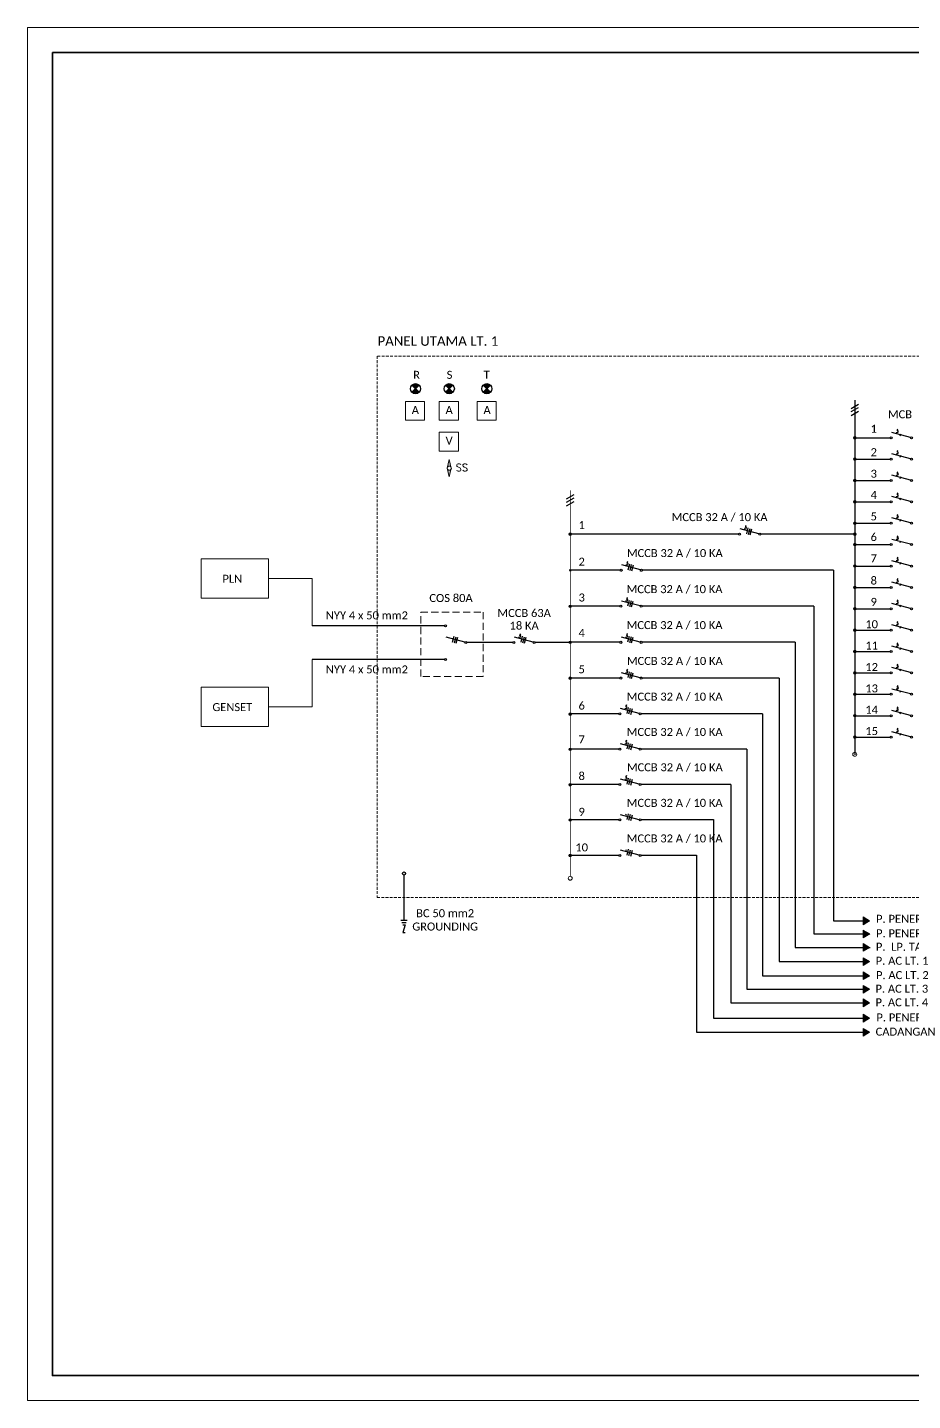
# Model space of a CAD drawing. Header units: millimetres. Extents: x -17012 to 53751, y -5570 to 5430.
# Drawn here: x -17012 to -9921, y -5570 to 5430 of the extents above; entities that cross this region are included whole.
import ezdxf
from ezdxf.enums import TextEntityAlignment as Align

# ---------------------------------------------------------------- set-up
doc = ezdxf.new("R2010")
doc.units = ezdxf.units.MM
doc.linetypes.add('DASHED2', pattern=[0.375, 0.25, -0.125])
for name, color, linetype, lineweight in [('1', 1, 'Continuous', 50), ('dinding', 5, 'Continuous', 15), ('GRS KOP', 1, 'Continuous', 35), ('HACH', 252, 'Continuous', 0), ('kop', 7, 'Continuous', 20), ('lan', 7, 'Continuous', 15), ('Notasi', 2, 'Continuous', 20)]:
    doc.layers.add(name, color=color, linetype=linetype, lineweight=lineweight)
for name, color, linetype in [('A6', 8, 'Continuous'), ('D2', 1, 'Continuous'), ('ikatan angin', 3, 'Continuous'), ('wrn tpk2', 1, 'Continuous')]:
    doc.layers.add(name, color=color, linetype=linetype)
doc.styles.add('BARU', font='complex.shx')
doc.styles.add('simplek', font='simplex.shx')
doc.styles.add('ST DIMENSI', font='calibri.ttf')
doc.styles.get("Standard").update_dxf_attribs({"font": 'arial.ttf'})

# ---------------------------------------------------------------- blocks, each defined once
blk = doc.blocks.new('kop')
at = {"layer": 'GRS KOP'}
blk.add_lwpolyline([(1, 54), (83, 54), (83, 1), (1, 1)], close=True, dxfattribs=at)
at = {"layer": 'kop', "color": 7}
for p, q in [((84, 55), (0, 55)), ((0, 55), (0, 0)), ((0, 0), (84, 0))]:
    blk.add_line(p, q, dxfattribs=at)
at = {"layer": 'kop', "style": 'BARU', "flags": 4}
for p, height in [((73.8, 5.4), 0.35), ((73.8, 4.9), 0.35), ((80.303, 5.382), 0.25), ((80.303, 4.882), 0.25), ((73.8, 4.4), 0.35), ((80.303, 4.382), 0.25)]:
    blk.add_attdef('-', p, '', height=height, dxfattribs=at)
at = {"layer": 'kop', "flags": 4}
for tag, p in [('AR-00', (78.057, 2.648)), ('00', (81.238, 2.647))]:
    blk.add_attdef(tag, text='', height=0.35, dxfattribs=at).set_placement(p, align=Align.MIDDLE)

msp = doc.modelspace()

# ---------------------------------------------------------------- hatches: boundary and pattern name
at = {"layer": '1', "lineweight": 5}
h = msp.add_hatch(color=1, dxfattribs=at)
h.paths.add_polyline_path([(-13648, 1907, -0.612002), (-13618, 1907), (-13633, 1968)])
h.paths.add_polyline_path([(-13648, 1891), (-13633, 1830), (-13618, 1891, -0.612002)])
at = {"layer": 'dinding'}
for points in [[(-10374, 2142, 1), (-10394, 2142, 1)], [(-10374, 1972, 1), (-10394, 1972, 1)], [(-10374, 1800, 1), (-10394, 1800, 1)], [(-10374, 1630, 1), (-10394, 1630, 1)], [(-10374, 1458, 1), (-10394, 1458, 1)], [(-12654, 1370, 1), (-12674, 1370, 1)], [(-10374, 1370, 1), (-10394, 1370, 1)], [(-10374, 1287, 1), (-10394, 1287, 1)], [(-10374, 1115, 1), (-10394, 1115, 1)], [(-12653, 1081, 1), (-12674, 1081, 1)], [(-10374, 944, 1), (-10394, 944, 1)], [(-12654, 792, 1), (-12674, 792, 1)], [(-10374, 773, 1), (-10394, 773, 1)], [(-10374, 601, 1), (-10394, 601, 1)], [(-12654, 504, 1), (-12674, 504, 1)], [(-10374, 430, 1), (-10394, 430, 1)], [(-12654, 216, 1), (-12674, 216, 1)], [(-10374, 259, 1), (-10394, 259, 1)], [(-10374, 88, 1), (-10394, 88, 1)], [(-12654, -72, 1), (-12674, -72, 1)], [(-10374, -84, 1), (-10394, -84, 1)], [(-10374, -255, 1), (-10394, -255, 1)], [(-12654, -353, 1), (-12674, -353, 1)], [(-12654, -637, 1), (-12674, -637, 1)], [(-12654, -919, 1), (-12674, -919, 1)], [(-12654, -1204, 1), (-12674, -1204, 1)], [(-10318, -1696), (-10318, -1758), (-10265, -1727)], [(-10317, -1801), (-10317, -1863), (-10264, -1832)], [(-10318, -1909), (-10318, -1971), (-10265, -1940)], [(-10318, -2023), (-10318, -2084), (-10265, -2053)], [(-10318, -2136), (-10318, -2197), (-10265, -2167)], [(-10318, -2245), (-10318, -2306), (-10265, -2275)], [(-10318, -2353), (-10318, -2415), (-10265, -2384)], [(-10318, -2476), (-10318, -2538), (-10265, -2507)], [(-10318, -2590), (-10318, -2651), (-10265, -2620)]]:
    msp.add_hatch(color=1, dxfattribs=at).paths.add_polyline_path(points)
at = {"layer": 'kop'}
h = msp.add_hatch(color=256, dxfattribs=at)
h.paths.add_polyline_path([(-13874, 2565, 0.414214), (-13932, 2565), (-13903, 2536)])
h.paths.add_polyline_path([(-13903, 2536), (-13932, 2508, 0.414214), (-13874, 2508)])
h = msp.add_hatch(color=256, dxfattribs=at)
h.paths.add_polyline_path([(-13605, 2565, 0.414214), (-13662, 2565), (-13633, 2536)])
h.paths.add_polyline_path([(-13633, 2536), (-13662, 2508, 0.414214), (-13605, 2508)])
h = msp.add_hatch(color=256, dxfattribs=at)
h.paths.add_polyline_path([(-13303, 2565, 0.414214), (-13361, 2565), (-13332, 2536)])
h.paths.add_polyline_path([(-13332, 2536), (-13361, 2508, 0.414214), (-13303, 2508)])

# ---------------------------------------------------------------- linework, layer by layer
at = {"layer": '1', "color": 1, "lineweight": 5}
for p, q in [((-13650, 1899), (-13633, 1968)), ((-13650, 1899), (-13633, 1830)), ((-13633, 1968), (-13617, 1899)), ((-13633, 1830), (-13617, 1899))]:
    msp.add_line(p, q, dxfattribs=at)
msp.add_circle((-13633, 1899), 16.7, dxfattribs=at)
at = {"layer": 'A6'}
for p, q in [((-13932, 2565), (-13874, 2508)), ((-13932, 2508), (-13874, 2565)), ((-13662, 2565), (-13605, 2508)), ((-13662, 2508), (-13605, 2565)), ((-13361, 2565), (-13303, 2508)), ((-13361, 2508), (-13303, 2565)), ((-10384, 2445), (-10384, -397)), ((-10413, 2378), (-10353, 2412)), ((-10413, 2352), (-10353, 2386)), ((-10413, 2321), (-10353, 2355)), ((-10039, 2212), (-10044, 2205)), ((-10044, 2205), (-10041, 2205)), ((-10043, 2197), (-10041, 2205)), ((-10041, 2205), (-10039, 2212)), ((-10384, 2142), (-10100, 2142)), ((-9937, 2144), (-10086, 2184)), ((-10051, 2174), (-10048, 2187)), ((-10048, 2187), (-10038, 2184)), ((-10035, 2195), (-10043, 2197)), ((-10038, 2184), (-10035, 2195)), ((-10021, 2158), (-10016, 2173)), ((-9937, 1974), (-10086, 2014)), ((-10051, 2004), (-10048, 2017)), ((-10048, 2017), (-10038, 2014)), ((-10039, 2042), (-10044, 2035)), ((-10044, 2035), (-10041, 2035)), ((-10043, 2027), (-10041, 2035)), ((-10035, 2025), (-10043, 2027)), ((-10041, 2035), (-10039, 2042)), ((-10038, 2014), (-10035, 2025)), ((-10021, 1988), (-10016, 2003)), ((-10384, 1972), (-10100, 1972)), ((-10039, 1871), (-10044, 1864)), ((-10041, 1863), (-10039, 1871)), ((-10384, 1800), (-10100, 1800)), ((-9937, 1802), (-10086, 1842)), ((-10051, 1833), (-10048, 1846)), ((-10048, 1846), (-10038, 1843)), ((-10044, 1864), (-10041, 1863)), ((-10043, 1855), (-10041, 1863)), ((-10035, 1853), (-10043, 1855)), ((-10038, 1843), (-10035, 1853)), ((-10021, 1816), (-10016, 1832)), ((-12693, 1654), (-12633, 1688)), ((-12693, 1628), (-12633, 1662)), ((-9937, 1632), (-10086, 1672)), ((-10051, 1663), (-10048, 1676)), ((-10048, 1676), (-10038, 1673)), ((-10039, 1701), (-10044, 1694)), ((-10044, 1694), (-10041, 1693)), ((-10043, 1685), (-10041, 1693)), ((-10035, 1683), (-10043, 1685)), ((-10041, 1693), (-10039, 1701)), ((-10038, 1673), (-10035, 1683)), ((-10021, 1646), (-10016, 1662)), ((-12693, 1597), (-12633, 1631)), ((-10384, 1630), (-10100, 1630)), ((-10384, 1458), (-10100, 1458)), ((-9937, 1460), (-10086, 1500)), ((-10051, 1490), (-10048, 1503)), ((-10048, 1503), (-10038, 1500)), ((-10039, 1529), (-10044, 1522)), ((-10044, 1522), (-10041, 1521)), ((-10043, 1513), (-10041, 1521)), ((-10035, 1511), (-10043, 1513)), ((-10041, 1521), (-10039, 1529)), ((-10038, 1500), (-10035, 1511)), ((-10021, 1474), (-10016, 1490)), ((-11316, 1370), (-12671, 1370)), ((-10384, 1370), (-11137, 1370)), ((-9937, 1289), (-10086, 1329)), ((-10051, 1319), (-10048, 1332)), ((-10048, 1332), (-10038, 1329)), ((-10039, 1357), (-10044, 1350)), ((-10044, 1350), (-10041, 1350)), ((-10043, 1342), (-10041, 1350)), ((-10035, 1340), (-10043, 1342)), ((-10041, 1350), (-10039, 1357)), ((-10038, 1329), (-10035, 1340)), ((-10384, 1287), (-10100, 1287)), ((-10021, 1303), (-10016, 1318)), ((-12102, 1084), (-12251, 1124)), ((-12216, 1114), (-12212, 1127)), ((-12212, 1127), (-12203, 1124)), ((-12203, 1152), (-12208, 1145)), ((-12208, 1145), (-12205, 1145)), ((-12208, 1137), (-12205, 1145)), ((-12200, 1135), (-12208, 1137)), ((-12205, 1145), (-12203, 1152)), ((-12203, 1124), (-12200, 1135)), ((-12199, 1084), (-12187, 1132)), ((-12184, 1080), (-12172, 1128)), ((-12170, 1077), (-12157, 1124)), ((-10384, 1115), (-10100, 1115)), ((-9937, 1117), (-10086, 1157)), ((-10051, 1148), (-10048, 1161)), ((-10048, 1161), (-10038, 1158)), ((-10039, 1186), (-10044, 1179)), ((-10044, 1179), (-10041, 1178)), ((-10043, 1170), (-10041, 1178)), ((-10035, 1168), (-10043, 1170)), ((-10041, 1178), (-10039, 1186)), ((-10038, 1158), (-10035, 1168)), ((-10021, 1131), (-10016, 1147)), ((-12265, 1081), (-12672, 1081)), ((-10554, 1081), (-12086, 1081)), ((-10554, 1081), (-10554, -1727)), ((-10039, 1015), (-10044, 1008)), ((-10044, 1008), (-10041, 1007)), ((-10043, 999), (-10041, 1007)), ((-10035, 997), (-10043, 999)), ((-10041, 1007), (-10039, 1015)), ((-10038, 987), (-10035, 997)), ((-10384, 944), (-10100, 944)), ((-9937, 946), (-10086, 986)), ((-10051, 977), (-10048, 989)), ((-10048, 989), (-10038, 987)), ((-10021, 960), (-10016, 976)), ((-12267, 793), (-12674, 793)), ((-12104, 795), (-12253, 835)), ((-12218, 825), (-12215, 838)), ((-12215, 838), (-12205, 835)), ((-12206, 864), (-12211, 857)), ((-12211, 857), (-12208, 856)), ((-12210, 848), (-12208, 856)), ((-12202, 846), (-12210, 848)), ((-12208, 856), (-12206, 864)), ((-12205, 835), (-12202, 846)), ((-12202, 796), (-12189, 843)), ((-12187, 792), (-12174, 839)), ((-12172, 788), (-12159, 835)), ((-10712, 793), (-12088, 793)), ((-10712, 793), (-10712, -1832)), ((-10384, 773), (-10100, 773)), ((-9937, 775), (-10086, 815)), ((-10051, 805), (-10048, 818)), ((-10048, 818), (-10038, 815)), ((-10039, 844), (-10044, 837)), ((-10044, 837), (-10041, 836)), ((-10043, 828), (-10041, 836)), ((-10035, 826), (-10043, 828)), ((-10041, 836), (-10039, 844)), ((-10038, 815), (-10035, 826)), ((-10021, 789), (-10016, 804)), ((-10039, 672), (-10044, 665)), ((-10044, 665), (-10041, 665)), ((-10043, 657), (-10041, 665)), ((-10041, 665), (-10039, 672)), ((-13672, 637), (-14732, 637)), ((-13606, 505), (-13594, 552)), ((-13063, 573), (-13068, 565)), ((-13068, 565), (-13065, 565)), ((-13067, 557), (-13065, 565)), ((-13059, 555), (-13067, 557)), ((-13065, 565), (-13063, 573)), ((-13062, 544), (-13059, 555)), ((-13058, 505), (-13046, 552)), ((-12206, 575), (-12211, 568)), ((-12211, 568), (-12208, 567)), ((-12210, 559), (-12208, 567)), ((-12202, 557), (-12210, 559)), ((-12208, 567), (-12206, 575)), ((-12205, 547), (-12202, 557)), ((-12202, 507), (-12189, 554)), ((-12187, 503), (-12174, 550)), ((-10384, 601), (-10100, 601)), ((-9937, 604), (-10086, 644)), ((-10051, 634), (-10048, 647)), ((-10048, 647), (-10038, 644)), ((-10035, 655), (-10043, 657)), ((-10038, 644), (-10035, 655)), ((-10021, 617), (-10016, 633)), ((-13509, 504), (-13658, 544)), ((-13591, 501), (-13579, 548)), ((-13577, 497), (-13564, 544)), ((-13124, 502), (-13493, 502)), ((-12961, 504), (-13110, 544)), ((-13075, 534), (-13072, 547)), ((-13072, 547), (-13062, 544)), ((-13044, 501), (-13031, 548)), ((-13029, 497), (-13016, 544)), ((-12670, 502), (-12945, 502)), ((-12267, 504), (-12674, 504)), ((-12104, 506), (-12253, 546)), ((-12218, 537), (-12215, 549)), ((-12215, 549), (-12205, 547)), ((-12172, 499), (-12159, 546)), ((-10861, 504), (-12088, 504)), ((-10861, 504), (-10861, -1940)), ((-9937, 432), (-10086, 472)), ((-10051, 463), (-10048, 475)), ((-10048, 475), (-10038, 473)), ((-10039, 501), (-10044, 494)), ((-10044, 494), (-10041, 493)), ((-10043, 485), (-10041, 493)), ((-10035, 483), (-10043, 485)), ((-10041, 493), (-10039, 501)), ((-10038, 473), (-10035, 483)), ((-10021, 446), (-10016, 462)), ((-13672, 367), (-14732, 367)), ((-10384, 430), (-10100, 430)), ((-12104, 220), (-12253, 260)), ((-12218, 250), (-12215, 263)), ((-12215, 263), (-12205, 260)), ((-12205, 289), (-12210, 282)), ((-12210, 282), (-12208, 281)), ((-12210, 273), (-12208, 281)), ((-12202, 271), (-12210, 273)), ((-12208, 281), (-12205, 289)), ((-12205, 260), (-12202, 271)), ((-12201, 221), (-12189, 268)), ((-12186, 217), (-12174, 264)), ((-12172, 213), (-12159, 260)), ((-10384, 259), (-10100, 259)), ((-9937, 261), (-10086, 301)), ((-10051, 292), (-10048, 304)), ((-10048, 304), (-10038, 302)), ((-10039, 330), (-10044, 323)), ((-10044, 323), (-10041, 322)), ((-10043, 314), (-10041, 322)), ((-10035, 312), (-10043, 314)), ((-10041, 322), (-10039, 330)), ((-10038, 302), (-10035, 312)), ((-10021, 275), (-10016, 291)), ((-12267, 218), (-12674, 218)), ((-10991, 218), (-12088, 218)), ((-10991, 218), (-10991, -2053)), ((-9937, 90), (-10086, 130)), ((-10051, 120), (-10048, 133)), ((-10048, 133), (-10038, 130)), ((-10039, 159), (-10044, 151)), ((-10044, 151), (-10041, 151)), ((-10043, 143), (-10041, 151)), ((-10035, 141), (-10043, 143)), ((-10041, 151), (-10039, 159)), ((-10038, 130), (-10035, 141)), ((-10021, 104), (-10016, 119)), ((-12212, 2), (-12217, -5)), ((-12215, -6), (-12212, 2)), ((-10384, 88), (-10100, 88)), ((-12274, -69), (-12664, -69)), ((-12111, -67), (-12260, -27)), ((-12225, -36), (-12222, -24)), ((-12222, -24), (-12212, -26)), ((-12217, -5), (-12215, -6)), ((-12217, -14), (-12215, -6)), ((-12209, -16), (-12217, -14)), ((-12212, -26), (-12209, -16)), ((-12208, -66), (-12196, -19)), ((-12194, -70), (-12181, -23)), ((-12179, -74), (-12166, -27)), ((-11124, -69), (-12095, -69)), ((-11124, -69), (-11124, -2167)), ((-10384, -84), (-10100, -84)), ((-9937, -81), (-10086, -42)), ((-10051, -51), (-10048, -38)), ((-10048, -38), (-10038, -41)), ((-10039, -13), (-10044, -20)), ((-10044, -20), (-10041, -21)), ((-10043, -28), (-10041, -21)), ((-10035, -31), (-10043, -28)), ((-10041, -21), (-10039, -13)), ((-10038, -41), (-10035, -31)), ((-10021, -68), (-10016, -52)), ((-9937, -253), (-10086, -213)), ((-10051, -222), (-10048, -210)), ((-10048, -210), (-10038, -212)), ((-10039, -184), (-10044, -191)), ((-10044, -191), (-10041, -192)), ((-10043, -200), (-10041, -192)), ((-10035, -202), (-10043, -200)), ((-10041, -192), (-10039, -184)), ((-10038, -212), (-10035, -202)), ((-12111, -350), (-12260, -310)), ((-12225, -319), (-12222, -306)), ((-12222, -306), (-12212, -309)), ((-12212, -281), (-12217, -288)), ((-12217, -288), (-12215, -289)), ((-12217, -296), (-12215, -289)), ((-12209, -299), (-12217, -296)), ((-12215, -289), (-12212, -281)), ((-12212, -309), (-12209, -299)), ((-12208, -349), (-12196, -302)), ((-12194, -353), (-12181, -306)), ((-12179, -357), (-12166, -310)), ((-10384, -255), (-10100, -255)), ((-10021, -239), (-10016, -223)), ((-12274, -352), (-12664, -352)), ((-11250, -352), (-12095, -352)), ((-11250, -352), (-11250, -2275)), ((-12274, -635), (-12664, -635)), ((-12111, -632), (-12260, -592)), ((-12225, -602), (-12222, -589)), ((-12222, -589), (-12212, -592)), ((-12212, -564), (-12217, -571)), ((-12217, -571), (-12215, -571)), ((-12217, -579), (-12215, -571)), ((-12209, -581), (-12217, -579)), ((-12215, -571), (-12212, -564)), ((-12212, -592), (-12209, -581)), ((-12208, -632), (-12196, -584)), ((-12194, -636), (-12181, -588)), ((-12179, -640), (-12166, -592)), ((-11377, -635), (-12095, -635)), ((-11377, -635), (-11377, -2384)), ((-12111, -917), (-12260, -877)), ((-12222, -874), (-12212, -877)), ((-12208, -916), (-12196, -869)), ((-12194, -920), (-12181, -873)), ((-12179, -924), (-12166, -877)), ((-12274, -919), (-12664, -919)), ((-12093, -916), (-11515, -916)), ((-11515, -916), (-11515, -2507)), ((-12274, -1204), (-12664, -1204)), ((-12111, -1202), (-12260, -1162)), ((-12222, -1159), (-12212, -1162)), ((-12208, -1201), (-12196, -1154)), ((-12194, -1205), (-12181, -1158)), ((-12179, -1209), (-12166, -1162)), ((-12093, -1201), (-11651, -1201)), ((-11651, -1201), (-11651, -2620)), ((-10554, -1727), (-10265, -1727)), ((-10712, -1832), (-10264, -1832)), ((-10861, -1940), (-10262, -1940)), ((-10991, -2053), (-10265, -2053)), ((-11124, -2167), (-10265, -2167)), ((-11250, -2275), (-10265, -2275)), ((-11377, -2384), (-10265, -2384)), ((-11515, -2507), (-10265, -2507)), ((-11651, -2620), (-10265, -2620))]:
    msp.add_line(p, q, dxfattribs=at)
for centre, radius in [((-13903, 2536), 40.6), ((-13633, 2536), 40.6), ((-13332, 2536), 40.6), ((-10092, 2142), 8.12), ((-9929, 2142), 8.12), ((-10092, 1972), 8.12), ((-9929, 1972), 8.12), ((-10092, 1800), 8.12), ((-9929, 1800), 8.12), ((-10092, 1630), 8.12), ((-9929, 1630), 8.12), ((-10092, 1458), 8.12), ((-9929, 1458), 8.12), ((-10092, 1287), 8.12), ((-9929, 1287), 8.12), ((-10092, 1115), 8.12), ((-9929, 1115), 8.12), ((-12256, 1081), 8.12), ((-12094, 1081), 8.12), ((-10092, 944), 8.12), ((-9929, 944), 8.12), ((-12259, 793), 8.12), ((-12096, 793), 8.12), ((-10092, 773), 8.12), ((-9929, 773), 8.12), ((-13664, 637), 8.12), ((-10092, 601), 8.12), ((-9929, 601), 8.12), ((-13501, 502), 8.12), ((-13116, 502), 8.12), ((-12953, 502), 8.12), ((-12259, 504), 8.12), ((-12096, 504), 8.12), ((-13664, 367), 8.12), ((-10092, 430), 8.12), ((-9929, 430), 8.12), ((-12259, 218), 8.12), ((-12096, 218), 8.12), ((-10092, 259), 8.12), ((-9929, 259), 8.12), ((-10092, 88), 8.12), ((-9929, 88), 8.12), ((-12266, -69), 8.12), ((-12103, -69), 8.12), ((-10092, -84), 8.12), ((-9929, -84), 8.12), ((-10092, -255), 8.12), ((-9929, -255), 8.12), ((-12266, -352), 8.12), ((-12103, -352), 8.12), ((-12266, -635), 8.12), ((-12103, -635), 8.12), ((-12266, -919), 8.12), ((-12103, -919), 8.12), ((-12266, -1204), 8.12), ((-12103, -1204), 8.12)]:
    msp.add_circle(centre, radius, dxfattribs=at)
for points in [[(-10044, 2205), (-10039, 2212), (-10041, 2205)], [(-10044, 2035), (-10039, 2042), (-10041, 2035)], [(-10044, 1864), (-10039, 1871), (-10041, 1863)], [(-10044, 1694), (-10039, 1701), (-10041, 1693)], [(-10044, 1522), (-10039, 1529), (-10041, 1521)], [(-10044, 1350), (-10039, 1357), (-10041, 1350)], [(-12208, 1145), (-12203, 1152), (-12205, 1145)], [(-10044, 1179), (-10039, 1186), (-10041, 1178)], [(-10044, 1008), (-10039, 1015), (-10041, 1007)], [(-12211, 857), (-12206, 864), (-12208, 856)], [(-10044, 837), (-10039, 844), (-10041, 836)], [(-10044, 665), (-10039, 672), (-10041, 665)], [(-13068, 565), (-13063, 573), (-13065, 565)], [(-12211, 568), (-12206, 575), (-12208, 567)], [(-10044, 494), (-10039, 501), (-10041, 493)], [(-12210, 282), (-12205, 289), (-12208, 281)], [(-10044, 323), (-10039, 330), (-10041, 322)], [(-10044, 151), (-10039, 159), (-10041, 151)], [(-12217, -5), (-12212, 2), (-12215, -6)], [(-10044, -20), (-10039, -13), (-10041, -21)], [(-10044, -191), (-10039, -184), (-10041, -192)], [(-12217, -288), (-12212, -281), (-12215, -289)], [(-12217, -571), (-12212, -564), (-12215, -571)]]:
    msp.add_solid(points, dxfattribs=at)
at = {"layer": 'D2'}
for p, q in [((-13996, -1360), (-13996, -1721)), ((-14020, -1721), (-13971, -1721)), ((-14012, -1740), (-13979, -1740)), ((-14005, -1759), (-13987, -1759)), ((-13987, -1759), (-14005, -1820)), ((-14005, -1820), (-13987, -1820))]:
    msp.add_line(p, q, dxfattribs=at)
msp.add_circle((-13996, -1348), 12.2, dxfattribs=at)
at = {"layer": 'dinding', "const_width": 6}
for points in [[(-10384, 2445), (-10384, -397)], [(-12664, 1721), (-12664, -1370)]]:
    msp.add_lwpolyline(points, dxfattribs=at)
at = {"layer": 'dinding'}
for points in [[(-10265, -1727), (-10318, -1696), (-10318, -1758)], [(-10264, -1832), (-10317, -1801), (-10317, -1863)], [(-10265, -1940), (-10318, -1909), (-10318, -1971)], [(-10265, -2053), (-10318, -2023), (-10318, -2084)], [(-10265, -2167), (-10318, -2136), (-10318, -2197)], [(-10265, -2275), (-10318, -2245), (-10318, -2306)], [(-10265, -2384), (-10318, -2353), (-10318, -2415)], [(-10265, -2507), (-10318, -2476), (-10318, -2538)], [(-10265, -2620), (-10318, -2590), (-10318, -2651)]]:
    msp.add_lwpolyline(points, close=True, dxfattribs=at)
for centre, radius in [((-10384, 2142), 10.2), ((-10384, 1972), 10.2), ((-10384, 1800), 10.2), ((-10384, 1630), 10.2), ((-10384, 1458), 10.2), ((-12664, 1370), 10.2), ((-10384, 1370), 10.2), ((-10384, 1287), 10.2), ((-10384, 1115), 10.2), ((-10384, 944), 10.2), ((-12664, 792), 10.2), ((-10384, 773), 10.2), ((-10384, 601), 10.2), ((-12664, 504), 10.2), ((-10384, 430), 10.2), ((-12664, 216), 10.2), ((-10384, 259), 10.2), ((-10384, 88), 10.2), ((-12664, -72), 10.2), ((-10384, -84), 10.2), ((-10384, -255), 10.2), ((-12664, -353), 10.2), ((-10384, -393), 15.8), ((-12664, -637), 10.2), ((-12664, -919), 10.2), ((-12664, -1204), 10.2), ((-12664, -1386), 15.8)]:
    msp.add_circle(centre, radius, dxfattribs=at)
at = {"layer": 'HACH', "color": 6, "linetype": 'DASHED2', "ltscale": 90}
for p, q in [((-14211, 2797), (-14211, -1539)), ((-14208, 2797), (-9211, 2797)), ((-14211, -1540), (-9211, -1540))]:
    msp.add_line(p, q, dxfattribs=at)
at = {"layer": 'ikatan angin'}
for p, q in [((-11254, 1441), (-11259, 1434)), ((-11259, 1434), (-11257, 1433)), ((-11259, 1425), (-11257, 1433)), ((-11257, 1433), (-11254, 1441)), ((-11153, 1372), (-11302, 1412)), ((-11267, 1403), (-11264, 1416)), ((-11264, 1416), (-11254, 1413)), ((-11251, 1423), (-11259, 1425)), ((-11254, 1413), (-11251, 1423)), ((-11250, 1373), (-11238, 1420)), ((-11235, 1369), (-11223, 1416)), ((-11221, 1365), (-11208, 1412))]:
    msp.add_line(p, q, dxfattribs=at)
for centre in [(-11307, 1370), (-11145, 1370)]:
    msp.add_circle(centre, 8.12, dxfattribs=at)
msp.add_solid([(-11259, 1434), (-11254, 1441), (-11257, 1433)], dxfattribs=at)
at = {"layer": 'kop', "color": 7}
msp.add_line((-17012, 5430), (-17012, -5570), dxfattribs=at)
at = {"layer": 'kop'}
for points in [[(-13985, 2433), (-13831, 2433), (-13831, 2283), (-13985, 2283)], [(-13714, 2433), (-13560, 2433), (-13560, 2283), (-13714, 2283)], [(-13410, 2433), (-13256, 2433), (-13256, 2283), (-13410, 2283)], [(-13714, 2187), (-13560, 2187), (-13560, 2036), (-13714, 2036)]]:
    msp.add_lwpolyline(points, close=True, dxfattribs=at)
at = {"layer": 'lan'}
for p, q in [((-14732, 1016), (-15082, 1016)), ((-14732, 637), (-14732, 1016)), ((-14732, 367), (-14732, -12)), ((-14732, -12), (-15082, -12))]:
    msp.add_line(p, q, dxfattribs=at)
for points in [[(-15620, 1173), (-15082, 1173), (-15082, 858), (-15620, 858)], [(-15620, 145), (-15082, 145), (-15082, -170), (-15620, -170)]]:
    msp.add_lwpolyline(points, close=True, dxfattribs=at)
at = {"layer": 'lan', "linetype": 'DASHED2', "ltscale": 227}
msp.add_lwpolyline([(-13862, 746), (-13362, 746), (-13362, 230), (-13862, 230)], close=True, dxfattribs=at)

# ---------------------------------------------------------------- block references
at = {"layer": 'kop', "xscale": 200, "yscale": 200, "zscale": 200}
msp.add_blockref('kop', (-17012, -5570), dxfattribs=at)

# ---------------------------------------------------------------- texts
at = {"layer": 'Notasi', "color": 1, "attachment_point": 2, "style": 'ST DIMENSI'}
for s, insert, char_height, width in [('PANEL UTAMA LT. 1', (-13724, 2956), 76.31, 2724.46), ('P. PENERANGAN LT. 2', (-9770, -1679), 64.1, 1015.42), ('P. PENERANGAN LT. 3', (-9770, -1795), 64.1, 1015.42), ('P.  LP. TAMAN', (-9926, -1903), 64.1, 1015.42), ('P. AC LT. 1', (-10005, -2015), 64.1, 1015.42), ('P. AC LT. 2', (-10003, -2130), 64.1, 1015.42), ('P. AC LT. 3', (-10007, -2239), 64.1, 1015.42), ('P. AC LT. 4', (-10007, -2348), 64.1, 1015.42), ('P. PENERANGAN AULA', (-9751, -2469), 64.1, 1015.42), ('CADANGAN', (-9977, -2583), 64.1, 1015.42)]:
    msp.add_mtext(s, dxfattribs=dict(at, insert=insert, char_height=char_height, width=width))
at = {"layer": 'Notasi', "char_height": 64.1, "attachment_point": 2, "style": 'ST DIMENSI'}
for s, insert, width in [('R', (-13895, 2679), 1015.42), ('S', (-13631, 2679), 1015.42), ('T', (-13333, 2679), 1015.42), ('A', (-13905, 2397), 1015.42), ('A', (-13634, 2397), 1015.42), ('A', (-13330, 2397), 1015.42), ('MCB', (-10022, 2363), 1015.42), ('1', (-10232, 2247), 1015.42), ('V', (-13634, 2151), 1015.42), ('2', (-10232, 2059), 1015.42), ('3', (-10232, 1887), 1015.42), ('4', (-10232, 1717), 1015.42), ('MCCB 32 A / 10 KA', (-11467, 1539), 1501.25), ('5', (-10232, 1545), 1015.42), ('1', (-12572, 1476), 1015.42), ('6', (-10232, 1380), 1015.42), ('MCCB 32 A / 10 KA', (-11826, 1251), 1501.25), ('2', (-12572, 1182), 1015.42), ('7', (-10232, 1209), 1015.42), ('PLN', (-15371, 1045), 1585.39), ('8', (-10232, 1031), 1015.42), ('COS 80A', (-13619, 891), 1585.39), ('3', (-12572, 895), 1015.42), ('MCCB 32 A / 10 KA', (-11828, 962), 1501.25), ('MCCB 63A', (-13033, 771), 1015.42), ('9', (-10232, 860), 1015.42), ('NYY 4 x 50 mm2', (-14293, 752), 1803.28), ('18 KA', (-13033, 670), 1015.42), ('MCCB 32 A / 10 KA', (-11828, 674), 1501.25), ('10', (-10249, 681), 1015.42), ('4', (-12572, 612), 1015.42), ('11', (-10249, 510), 1015.42), ('MCCB 32 A / 10 KA', (-11826, 387), 1501.25), ('12', (-10249, 338), 1015.42), ('NYY 4 x 50 mm2', (-14293, 319), 1803.28), ('5', (-12572, 320), 1015.42), ('13', (-10249, 167), 1015.42), ('GENSET', (-15371, 17), 1585.39), ('6', (-12572, 29), 1015.42), ('MCCB 32 A / 10 KA', (-11827, 101), 1501.25), ('14', (-10249, -4), 1015.42), ('MCCB 32 A / 10 KA', (-11827, -182), 1501.25), ('15', (-10249, -175), 1015.42), ('7', (-12572, -242), 1015.42), ('8', (-12572, -535), 1015.42), ('MCCB 32 A / 10 KA', (-11826, -465), 1501.25), ('MCCB 32 A / 10 KA', (-11827, -750), 1501.25), ('9', (-12572, -822), 1015.42), ('MCCB 32 A / 10 KA', (-11827, -1035), 1501.25), ('10', (-12572, -1107), 1015.42), ('BC 50 mm2 \\PGROUNDING', (-13666, -1634), 1015.42)]:
    msp.add_mtext(s, dxfattribs=dict(at, insert=insert, width=width))
at = {"layer": 'wrn tpk2', "color": 0, "insert": (-13532, 1933), "char_height": 57.1, "width": 383.41, "attachment_point": 2, "rotation": 359.9367, "style": 'simplek'}
msp.add_mtext('SS', dxfattribs=at)

doc.saveas('drawing.dxf')
